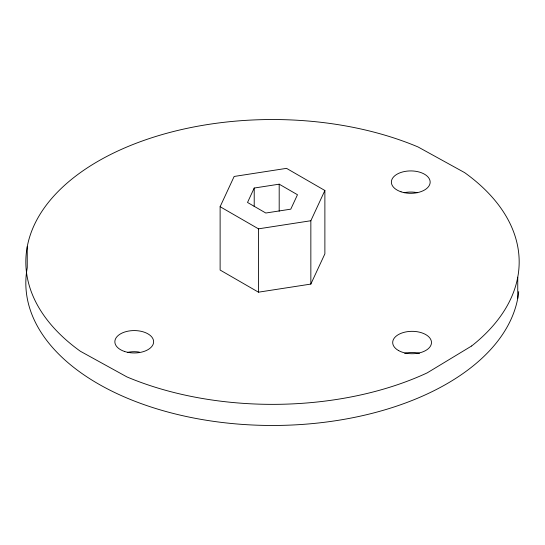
<?xml version="1.0" encoding="UTF-8"?>
<svg xmlns="http://www.w3.org/2000/svg" width="545" height="545" viewBox="0 0 545 545"><rect width="100%" height="100%" fill="white"/><g stroke="black" fill="none" stroke-linecap="round" stroke-linejoin="round"><path stroke-width="0.82" d="M220.119 206.705L234.152 176.457L286.534 168.357L324.881 190.498L324.881 253.841L310.848 284.081L258.466 292.181L220.119 270.048L220.119 206.705L258.466 228.839L310.848 220.739L324.881 190.498M254.215 188.039L247.519 202.461L265.81 213.02L290.785 209.157L297.481 194.735L279.19 184.176L254.215 188.039L254.215 206.623M517.75 277.228L517.75 298.34M310.848 220.739L310.848 284.081M279.19 184.176L279.19 211.201M258.466 228.839L258.466 292.181M27.25 246.66L27.25 267.772A246.674 142.415 0 0 0 251.838 424.971A246.674 142.415 0 0 0 518.724 291.623M127.605 352.363A19.395 11.2 0 0 1 139.254 352.07M404.663 353.303A19.395 11.2 0 0 1 419.507 353.303M404.138 192.705A19.395 11.2 0 0 1 417.395 192.705M471.657 345.973L427.198 372.869A246.674 142.415 0 0 1 126.951 376.929L80.367 351.259A246.674 142.415 0 0 1 94.047 163.623A246.674 142.415 0 0 1 418.049 146.959L464.633 172.629A246.674 142.415 0 0 1 471.657 345.973M124.539 351.464A19.395 11.2 0 0 0 153.629 341.769A19.395 11.2 0 0 0 124.539 332.075A19.395 11.2 0 0 0 124.539 351.464M398.368 350.449A19.395 11.2 0 0 0 430.822 345.428A19.395 11.2 0 0 0 407.067 331.714A19.395 11.2 0 0 0 398.368 350.449M401.066 191.813A19.395 11.2 0 0 0 430.162 182.119A19.395 11.2 0 0 0 401.066 172.418A19.395 11.2 0 0 0 401.066 191.813"/></g></svg>
